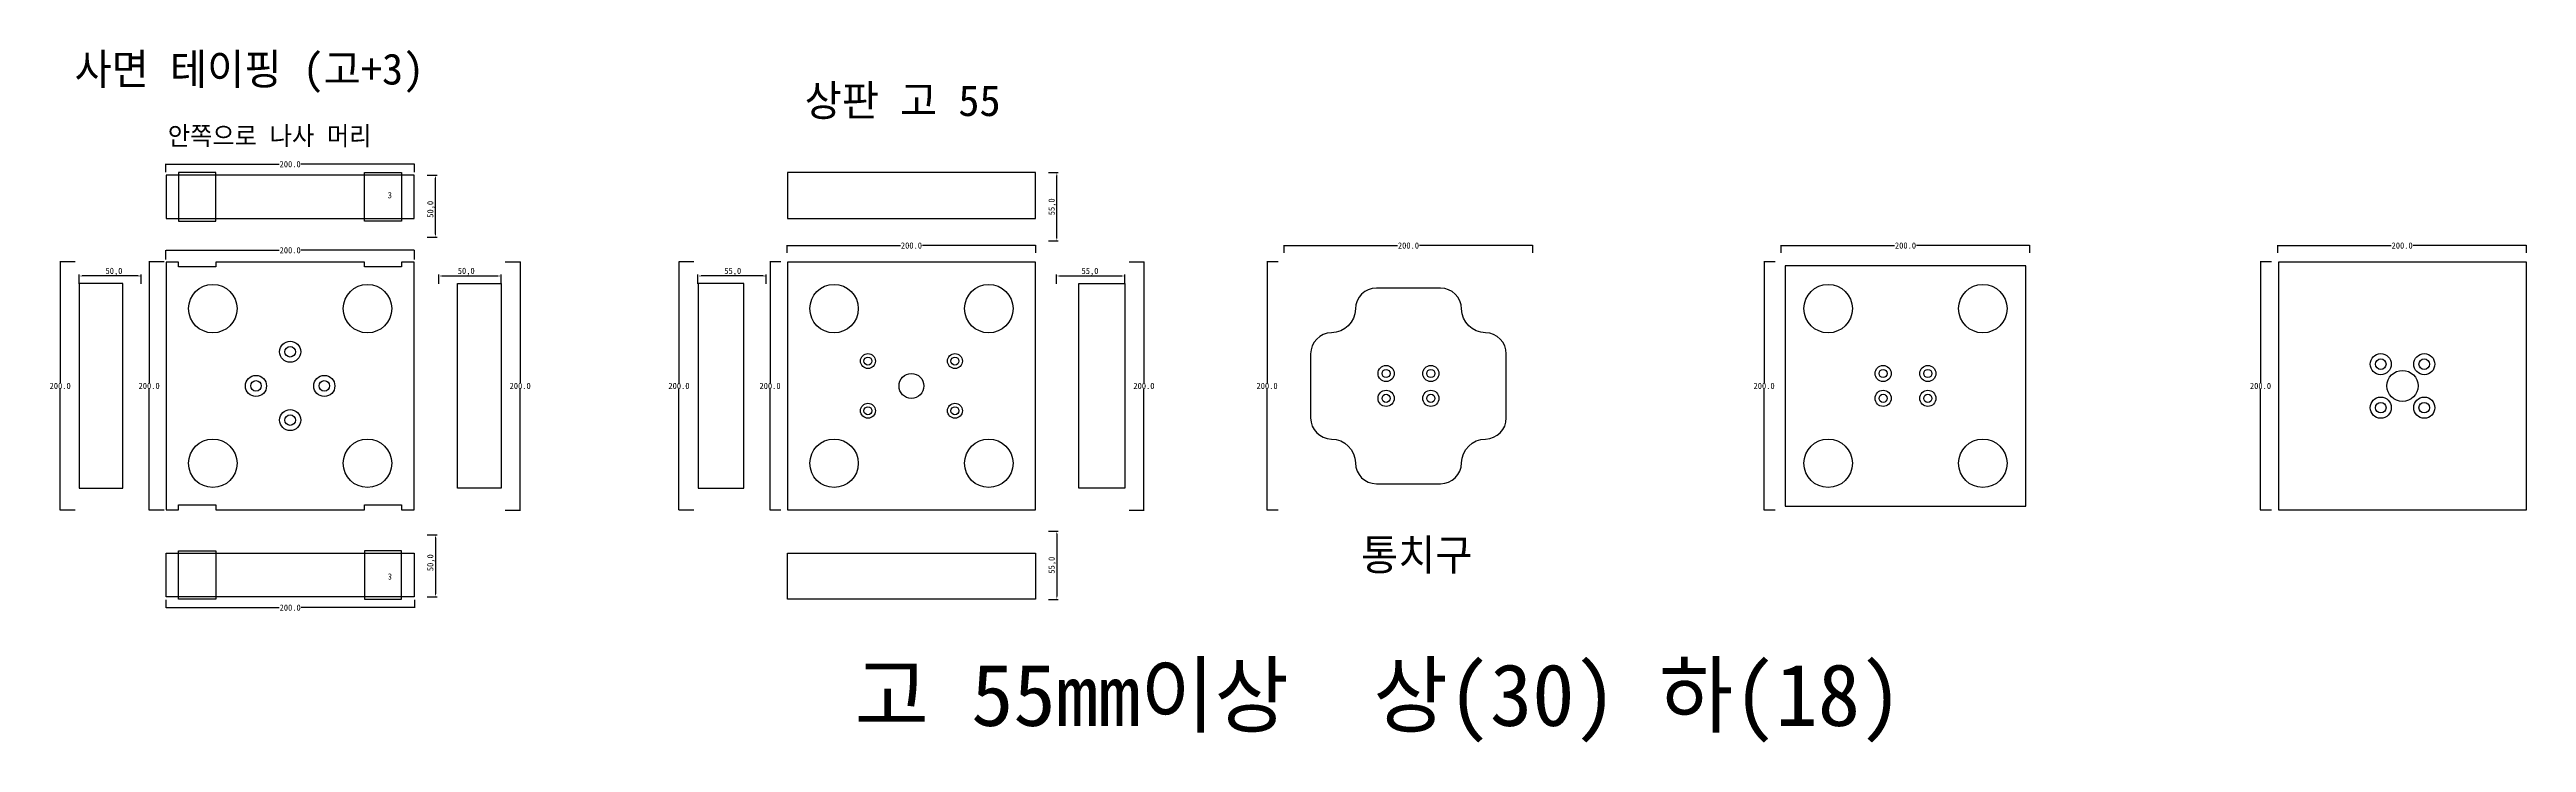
# Model space of a CAD drawing. Header units: millimetres. Extents: x 378 to 2371, y 223 to 781.
import ezdxf

# ---------------------------------------------------------------- set-up
doc = ezdxf.new("R2010")
doc.units = ezdxf.units.MM
for name, color, linetype in [('TEXT', 7, 'Continuous'), ('볼트 구멍', 7, 'Continuous'), ('치구', 7, 'Continuous'), ('치수', 7, 'Continuous')]:
    doc.layers.add(name, color=color, linetype=linetype)
doc.dimstyles.new('ISO-25', dxfattribs={"dimtxt": 2.5, "dimasz": 2.5, "dimexe": 1.25, "dimexo": 0.625, "dimtad": 1, "dimtxsty": 'Standard', "dimcen": 2.5, "dimadec": 0, "dimazin": 0, "dimtfac": 1, "dimtmove": 0, "dimatfit": 3, "dimfxl": 0, "dimarcsym": 0})
doc.dimstyles.get("Standard").update_dxf_attribs({"dimtxt": 7, "dimasz": 0.18, "dimexe": 0.18, "dimexo": 0.0625, "dimgap": 0.09, "dimtad": 0, "dimtih": 1, "dimtoh": 1, "dimdec": 1, "dimzin": 0, "dimdsep": 46, "dimtxsty": 'Standard', "dimcen": 0.09, "dimadec": 0, "dimazin": 0, "dimtfac": 1, "dimtdec": 1, "dimtofl": 0, "dimtmove": 0, "dimatfit": 3, "dimfxl": 0, "dimtolj": 1, "dimtzin": 0, "dimarcsym": 0})

# ---------------------------------------------------------------- blocks, each defined once
blk = doc.blocks.new('*D1')
at = {"layer": 'Defpoints', "color": 0}
for p in [(1171.5, 623.4), (971.5, 617.5), (1171.5, 617.5)]:
    blk.add_point(p, dxfattribs=at)
at = {"layer": '치수', "color": 0, "lineweight": -2}
for p, q in [((971.5, 617.6), (971.5, 623.6)), ((971.7, 623.4), (1062.7, 623.4)), ((1171.3, 623.4), (1080.3, 623.4)), ((1171.5, 617.6), (1171.5, 623.6))]:
    blk.add_line(p, q, dxfattribs=at)
at = {"layer": '치수', "color": 0}
for points in [[(971.7, 623.4), (971.7, 623.4), (971.5, 623.4)], [(1171.3, 623.4), (1171.3, 623.4), (1171.5, 623.4)]]:
    blk.add_solid(points, dxfattribs=at)
at = {"layer": '치수', "color": 0, "insert": (1071.5, 623.4), "char_height": 5, "attachment_point": 5}
blk.add_mtext('\\A1;200.0', dxfattribs=at)
blk = doc.blocks.new('*D2')
at = {"layer": 'Defpoints', "color": 0}
for p in [(398.4, 610.4), (386.4, 410.4), (398.4, 410.4)]:
    blk.add_point(p, dxfattribs=at)
at = {"layer": '치수', "color": 0, "lineweight": -2}
for p, q in [((398.4, 610.4), (386.2, 610.4)), ((386.4, 610.2), (386.4, 513)), ((386.4, 410.6), (386.4, 507.8)), ((398.4, 410.4), (386.2, 410.4))]:
    blk.add_line(p, q, dxfattribs=at)
at = {"layer": '치수', "color": 0}
for points in [[(386.3, 610.2), (386.4, 610.2), (386.4, 610.4)], [(386.3, 410.6), (386.4, 410.6), (386.4, 410.4)]]:
    blk.add_solid(points, dxfattribs=at)
at = {"layer": '치수', "color": 0, "insert": (386.4, 510.4), "char_height": 5, "attachment_point": 5}
blk.add_mtext('\\A1;200.0', dxfattribs=at)
blk = doc.blocks.new('*D3')
at = {"layer": 'Defpoints', "color": 0}
for p in [(896.4, 610.4), (884.4, 410.4), (896.4, 410.4)]:
    blk.add_point(p, dxfattribs=at)
at = {"layer": '치수', "color": 0, "lineweight": -2}
for p, q in [((896.4, 610.4), (884.2, 610.4)), ((884.4, 610.2), (884.4, 513)), ((884.4, 410.6), (884.4, 507.8)), ((896.4, 410.4), (884.2, 410.4))]:
    blk.add_line(p, q, dxfattribs=at)
at = {"layer": '치수', "color": 0}
for points in [[(884.3, 610.2), (884.4, 610.2), (884.4, 610.4)], [(884.3, 410.6), (884.4, 410.6), (884.4, 410.4)]]:
    blk.add_solid(points, dxfattribs=at)
at = {"layer": '치수', "color": 0, "insert": (884.4, 510.4), "char_height": 5, "attachment_point": 5}
blk.add_mtext('\\A1;200.0', dxfattribs=at)
blk = doc.blocks.new('*D4')
at = {"layer": 'Defpoints', "color": 0}
for p in [(744.5, 610.4), (744.5, 410.4), (756.6, 410.4)]:
    blk.add_point(p, dxfattribs=at)
at = {"layer": '치수', "color": 0, "lineweight": -2}
for p, q in [((744.6, 610.4), (756.8, 610.4)), ((756.6, 610.2), (756.6, 513)), ((756.6, 410.6), (756.6, 507.8)), ((744.6, 410.4), (756.8, 410.4))]:
    blk.add_line(p, q, dxfattribs=at)
at = {"layer": '치수', "color": 0}
for points in [[(756.6, 610.2), (756.6, 610.2), (756.6, 610.4)], [(756.6, 410.6), (756.6, 410.6), (756.6, 410.4)]]:
    blk.add_solid(points, dxfattribs=at)
at = {"layer": '치수', "color": 0, "insert": (756.6, 510.4), "char_height": 5, "attachment_point": 5}
blk.add_mtext('\\A1;200.0', dxfattribs=at)
blk = doc.blocks.new('*D5')
at = {"layer": 'Defpoints', "color": 0}
for p in [(470, 610.4), (458, 410.4), (470, 410.4)]:
    blk.add_point(p, dxfattribs=at)
at = {"layer": '치수', "color": 0, "lineweight": -2}
for p, q in [((470, 610.4), (457.8, 610.4)), ((458, 610.2), (458, 513)), ((458, 410.6), (458, 507.8)), ((470, 410.4), (457.8, 410.4))]:
    blk.add_line(p, q, dxfattribs=at)
at = {"layer": '치수', "color": 0}
for points in [[(457.9, 610.2), (458, 610.2), (458, 610.4)], [(457.9, 410.6), (458, 410.6), (458, 410.4)]]:
    blk.add_solid(points, dxfattribs=at)
at = {"layer": '치수', "color": 0, "insert": (458, 510.4), "char_height": 5, "attachment_point": 5}
blk.add_mtext('\\A1;200.0', dxfattribs=at)
blk = doc.blocks.new('*D6')
at = {"layer": 'Defpoints', "color": 0}
for p in [(966.6, 610.4), (957.7, 410.4), (966.6, 410.4)]:
    blk.add_point(p, dxfattribs=at)
at = {"layer": '치수', "color": 0, "lineweight": -2}
for p, q in [((966.5, 610.4), (957.5, 610.4)), ((957.7, 610.2), (957.7, 513)), ((957.7, 410.6), (957.7, 507.8)), ((966.5, 410.4), (957.5, 410.4))]:
    blk.add_line(p, q, dxfattribs=at)
at = {"layer": '치수', "color": 0}
for points in [[(957.7, 610.2), (957.7, 610.2), (957.7, 610.4)], [(957.7, 410.6), (957.7, 410.6), (957.7, 410.4)]]:
    blk.add_solid(points, dxfattribs=at)
at = {"layer": '치수', "color": 0, "insert": (957.7, 510.4), "char_height": 5, "attachment_point": 5}
blk.add_mtext('\\A1;200.0', dxfattribs=at)
blk = doc.blocks.new('*D7')
at = {"layer": 'Defpoints', "color": 0}
for p in [(471.5, 338.3), (671.5, 338.3), (671.5, 331.9)]:
    blk.add_point(p, dxfattribs=at)
at = {"layer": '치수', "color": 0, "lineweight": -2}
for p, q in [((471.5, 338.3), (471.5, 331.7)), ((471.7, 331.9), (562.7, 331.9)), ((671.3, 331.9), (580.3, 331.9)), ((671.5, 338.3), (671.5, 331.7))]:
    blk.add_line(p, q, dxfattribs=at)
at = {"layer": '치수', "color": 0}
for points in [[(471.7, 332), (471.7, 331.9), (471.5, 331.9)], [(671.3, 332), (671.3, 331.9), (671.5, 331.9)]]:
    blk.add_solid(points, dxfattribs=at)
at = {"layer": '치수', "color": 0, "insert": (571.5, 331.9), "char_height": 5, "attachment_point": 5}
blk.add_mtext('\\A1;200.0', dxfattribs=at)
blk = doc.blocks.new('*D8')
at = {"layer": 'Defpoints', "color": 0}
for p in [(681.2, 390.6), (681.2, 340.6), (688.5, 340.6)]:
    blk.add_point(p, dxfattribs=at)
at = {"layer": '치수', "color": 0, "lineweight": -2}
for p, q in [((681.8, 390.6), (689.7, 390.6)), ((688.5, 388.1), (688.5, 343.1)), ((681.8, 340.6), (689.7, 340.6))]:
    blk.add_line(p, q, dxfattribs=at)
at = {"layer": '치수', "color": 0}
for points in [[(688.1, 388.1), (688.9, 388.1), (688.5, 390.6)], [(688.1, 343.1), (688.9, 343.1), (688.5, 340.6)]]:
    blk.add_solid(points, dxfattribs=at)
at = {"layer": '치수', "color": 0, "insert": (684.9, 368.1), "char_height": 5, "attachment_point": 5, "rotation": 90}
blk.add_mtext('50,0', dxfattribs=at)
blk = doc.blocks.new('*D9')
at = {"layer": 'Defpoints', "color": 0}
for p in [(471.5, 682.5), (671.5, 688.9), (671.5, 682.5)]:
    blk.add_point(p, dxfattribs=at)
at = {"layer": '치수', "color": 0, "lineweight": -2}
for p, q in [((471.5, 682.5), (471.5, 689.1)), ((471.7, 688.9), (562.7, 688.9)), ((671.3, 688.9), (580.3, 688.9)), ((671.5, 682.5), (671.5, 689.1))]:
    blk.add_line(p, q, dxfattribs=at)
at = {"layer": '치수', "color": 0}
for points in [[(471.7, 688.9), (471.7, 688.8), (471.5, 688.9)], [(671.3, 688.9), (671.3, 688.8), (671.5, 688.9)]]:
    blk.add_solid(points, dxfattribs=at)
at = {"layer": '치수', "color": 0, "insert": (571.5, 688.9), "char_height": 5, "attachment_point": 5}
blk.add_mtext('\\A1;200.0', dxfattribs=at)
blk = doc.blocks.new('*D10')
at = {"layer": 'Defpoints', "color": 0}
for p in [(671.5, 619.6), (471.5, 612.2), (671.5, 612.2)]:
    blk.add_point(p, dxfattribs=at)
at = {"layer": '치수', "color": 0, "lineweight": -2}
for p, q in [((471.5, 612.3), (471.5, 619.8)), ((471.7, 619.6), (562.7, 619.6)), ((671.3, 619.6), (580.3, 619.6)), ((671.5, 612.3), (671.5, 619.8))]:
    blk.add_line(p, q, dxfattribs=at)
at = {"layer": '치수', "color": 0}
for points in [[(471.7, 619.7), (471.7, 619.6), (471.5, 619.6)], [(671.3, 619.7), (671.3, 619.6), (671.5, 619.6)]]:
    blk.add_solid(points, dxfattribs=at)
at = {"layer": '치수', "color": 0, "insert": (571.5, 619.6), "char_height": 5, "attachment_point": 5}
blk.add_mtext('\\A1;200.0', dxfattribs=at)
blk = doc.blocks.new('*D11')
at = {"layer": 'Defpoints', "color": 0}
for p in [(401.7, 598.9), (401.7, 592.1), (451.7, 592.1)]:
    blk.add_point(p, dxfattribs=at)
at = {"layer": '치수', "color": 0, "lineweight": -2}
for p, q in [((401.7, 592.7), (401.7, 600.1)), ((449.2, 598.9), (404.2, 598.9)), ((451.7, 592.7), (451.7, 600.1))]:
    blk.add_line(p, q, dxfattribs=at)
at = {"layer": '치수', "color": 0}
for points in [[(404.2, 599.3), (404.2, 598.5), (401.7, 598.9)], [(449.2, 599.3), (449.2, 598.5), (451.7, 598.9)]]:
    blk.add_solid(points, dxfattribs=at)
at = {"layer": '치수', "color": 0, "insert": (429.7, 602.4), "char_height": 5, "attachment_point": 5}
blk.add_mtext('50,0', dxfattribs=at)
blk = doc.blocks.new('*D12')
at = {"layer": 'Defpoints', "color": 0}
for p in [(741.2, 598.9), (691.2, 592.1), (741.2, 592.1)]:
    blk.add_point(p, dxfattribs=at)
at = {"layer": '치수', "color": 0, "lineweight": -2}
for p, q in [((691.2, 592.7), (691.2, 600.1)), ((693.7, 598.9), (738.7, 598.9)), ((741.2, 592.7), (741.2, 600.1))]:
    blk.add_line(p, q, dxfattribs=at)
at = {"layer": '치수', "color": 0}
for points in [[(693.7, 599.3), (693.7, 598.5), (691.2, 598.9)], [(738.7, 599.3), (738.7, 598.5), (741.2, 598.9)]]:
    blk.add_solid(points, dxfattribs=at)
at = {"layer": '치수', "color": 0, "insert": (713.2, 602.4), "char_height": 5, "attachment_point": 5}
blk.add_mtext('50,0', dxfattribs=at)
blk = doc.blocks.new('*D13')
at = {"layer": 'Defpoints', "color": 0}
for p in [(681.2, 680.1), (688.5, 680.1), (681.2, 630.1)]:
    blk.add_point(p, dxfattribs=at)
at = {"layer": '치수', "color": 0, "lineweight": -2}
for p, q in [((681.8, 680.1), (689.7, 680.1)), ((688.5, 632.6), (688.5, 677.6)), ((681.8, 630.1), (689.7, 630.1))]:
    blk.add_line(p, q, dxfattribs=at)
at = {"layer": '치수', "color": 0}
for points in [[(688.1, 677.6), (688.9, 677.6), (688.5, 680.1)], [(688.1, 632.6), (688.9, 632.6), (688.5, 630.1)]]:
    blk.add_solid(points, dxfattribs=at)
at = {"layer": '치수', "color": 0, "insert": (684.9, 652.6), "char_height": 5, "attachment_point": 5, "rotation": 90}
blk.add_mtext('50,0', dxfattribs=at)
blk = doc.blocks.new('*D14')
at = {"layer": 'Defpoints', "color": 0}
for p in [(899.7, 598.9), (899.7, 592.1), (954.7, 592.1)]:
    blk.add_point(p, dxfattribs=at)
at = {"layer": '치수', "color": 0, "lineweight": -2}
for p, q in [((899.7, 592.7), (899.7, 600.1)), ((952.2, 598.9), (902.2, 598.9)), ((954.7, 592.7), (954.7, 600.1))]:
    blk.add_line(p, q, dxfattribs=at)
at = {"layer": '치수', "color": 0}
for points in [[(902.2, 599.3), (902.2, 598.5), (899.7, 598.9)], [(952.2, 599.3), (952.2, 598.5), (954.7, 598.9)]]:
    blk.add_solid(points, dxfattribs=at)
at = {"layer": '치수', "color": 0, "insert": (927.7, 602.4), "char_height": 5, "attachment_point": 5}
blk.add_mtext('55,0', dxfattribs=at)
blk = doc.blocks.new('*D15')
at = {"layer": 'Defpoints', "color": 0}
for p in [(1971.5, 623.4), (1771.5, 617.5), (1971.5, 617.5)]:
    blk.add_point(p, dxfattribs=at)
at = {"layer": '치수', "color": 0, "lineweight": -2}
for p, q in [((1771.5, 617.6), (1771.5, 623.6)), ((1771.7, 623.4), (1862.7, 623.4)), ((1971.3, 623.4), (1880.3, 623.4)), ((1971.5, 617.6), (1971.5, 623.6))]:
    blk.add_line(p, q, dxfattribs=at)
at = {"layer": '치수', "color": 0}
for points in [[(1771.7, 623.4), (1771.7, 623.4), (1771.5, 623.4)], [(1971.3, 623.4), (1971.3, 623.4), (1971.5, 623.4)]]:
    blk.add_solid(points, dxfattribs=at)
at = {"layer": '치수', "color": 0, "insert": (1871.5, 623.4), "char_height": 5, "attachment_point": 5}
blk.add_mtext('\\A1;200.0', dxfattribs=at)
blk = doc.blocks.new('*D16')
at = {"layer": 'Defpoints', "color": 0}
for p in [(1246.5, 610.4), (1246.5, 410.4), (1258.6, 410.4)]:
    blk.add_point(p, dxfattribs=at)
at = {"layer": '치수', "color": 0, "lineweight": -2}
for p, q in [((1246.6, 610.4), (1258.8, 610.4)), ((1258.6, 610.2), (1258.6, 513)), ((1258.6, 410.6), (1258.6, 507.8)), ((1246.6, 410.4), (1258.8, 410.4))]:
    blk.add_line(p, q, dxfattribs=at)
at = {"layer": '치수', "color": 0}
for points in [[(1258.6, 610.2), (1258.6, 610.2), (1258.6, 610.4)], [(1258.6, 410.6), (1258.6, 410.6), (1258.6, 410.4)]]:
    blk.add_solid(points, dxfattribs=at)
at = {"layer": '치수', "color": 0, "insert": (1258.6, 510.4), "char_height": 5, "attachment_point": 5}
blk.add_mtext('\\A1;200.0', dxfattribs=at)
blk = doc.blocks.new('*D17')
at = {"layer": 'Defpoints', "color": 0}
for p in [(1766.6, 610.4), (1757.7, 410.4), (1766.6, 410.4)]:
    blk.add_point(p, dxfattribs=at)
at = {"layer": '치수', "color": 0, "lineweight": -2}
for p, q in [((1766.5, 610.4), (1757.5, 610.4)), ((1757.7, 610.2), (1757.7, 513)), ((1757.7, 410.6), (1757.7, 507.8)), ((1766.5, 410.4), (1757.5, 410.4))]:
    blk.add_line(p, q, dxfattribs=at)
at = {"layer": '치수', "color": 0}
for points in [[(1757.7, 610.2), (1757.7, 610.2), (1757.7, 610.4)], [(1757.7, 410.6), (1757.7, 410.6), (1757.7, 410.4)]]:
    blk.add_solid(points, dxfattribs=at)
at = {"layer": '치수', "color": 0, "insert": (1757.7, 510.4), "char_height": 5, "attachment_point": 5}
blk.add_mtext('\\A1;200.0', dxfattribs=at)
blk = doc.blocks.new('*D18')
at = {"layer": 'Defpoints', "color": 0}
for p in [(1366.6, 610.4), (1357.7, 410.4), (1366.6, 410.4)]:
    blk.add_point(p, dxfattribs=at)
at = {"layer": '치수', "color": 0, "lineweight": -2}
for p, q in [((1366.5, 610.4), (1357.5, 610.4)), ((1357.7, 610.2), (1357.7, 513)), ((1357.7, 410.6), (1357.7, 507.8)), ((1366.5, 410.4), (1357.5, 410.4))]:
    blk.add_line(p, q, dxfattribs=at)
at = {"layer": '치수', "color": 0}
for points in [[(1357.7, 610.2), (1357.7, 610.2), (1357.7, 610.4)], [(1357.7, 410.6), (1357.7, 410.6), (1357.7, 410.4)]]:
    blk.add_solid(points, dxfattribs=at)
at = {"layer": '치수', "color": 0, "insert": (1357.7, 510.4), "char_height": 5, "attachment_point": 5}
blk.add_mtext('\\A1;200.0', dxfattribs=at)
blk = doc.blocks.new('*D19')
at = {"layer": 'Defpoints', "color": 0}
for p in [(1181.2, 393.6), (1181.2, 338.6), (1188.5, 338.6)]:
    blk.add_point(p, dxfattribs=at)
at = {"layer": '치수', "color": 0, "lineweight": -2}
for p, q in [((1181.8, 393.6), (1189.7, 393.6)), ((1188.5, 391.1), (1188.5, 341.1)), ((1181.8, 338.6), (1189.7, 338.6))]:
    blk.add_line(p, q, dxfattribs=at)
at = {"layer": '치수', "color": 0}
for points in [[(1188.1, 391.1), (1188.9, 391.1), (1188.5, 393.6)], [(1188.1, 341.1), (1188.9, 341.1), (1188.5, 338.6)]]:
    blk.add_solid(points, dxfattribs=at)
at = {"layer": '치수', "color": 0, "insert": (1184.9, 366.1), "char_height": 5, "attachment_point": 5, "rotation": 90}
blk.add_mtext('55,0', dxfattribs=at)
blk = doc.blocks.new('*D20')
at = {"layer": 'Defpoints', "color": 0}
for p in [(1571.5, 623.4), (1371.5, 617.5), (1571.5, 617.5)]:
    blk.add_point(p, dxfattribs=at)
at = {"layer": '치수', "color": 0, "lineweight": -2}
for p, q in [((1371.5, 617.6), (1371.5, 623.6)), ((1371.7, 623.4), (1462.7, 623.4)), ((1571.3, 623.4), (1480.3, 623.4)), ((1571.5, 617.6), (1571.5, 623.6))]:
    blk.add_line(p, q, dxfattribs=at)
at = {"layer": '치수', "color": 0}
for points in [[(1371.7, 623.4), (1371.7, 623.4), (1371.5, 623.4)], [(1571.3, 623.4), (1571.3, 623.4), (1571.5, 623.4)]]:
    blk.add_solid(points, dxfattribs=at)
at = {"layer": '치수', "color": 0, "insert": (1471.5, 623.4), "char_height": 5, "attachment_point": 5}
blk.add_mtext('\\A1;200.0', dxfattribs=at)
blk = doc.blocks.new('*D21')
at = {"layer": 'Defpoints', "color": 0}
for p in [(1243.2, 598.9), (1188.2, 592.1), (1243.2, 592.1)]:
    blk.add_point(p, dxfattribs=at)
at = {"layer": '치수', "color": 0, "lineweight": -2}
for p, q in [((1188.2, 592.7), (1188.2, 600.1)), ((1190.7, 598.9), (1240.7, 598.9)), ((1243.2, 592.7), (1243.2, 600.1))]:
    blk.add_line(p, q, dxfattribs=at)
at = {"layer": '치수', "color": 0}
for points in [[(1190.7, 599.3), (1190.7, 598.5), (1188.2, 598.9)], [(1240.7, 599.3), (1240.7, 598.5), (1243.2, 598.9)]]:
    blk.add_solid(points, dxfattribs=at)
at = {"layer": '치수', "color": 0, "insert": (1215.2, 602.4), "char_height": 5, "attachment_point": 5}
blk.add_mtext('55,0', dxfattribs=at)
blk = doc.blocks.new('*D22')
at = {"layer": 'Defpoints', "color": 0}
for p in [(1181.2, 682.1), (1188.5, 682.1), (1181.2, 627.1)]:
    blk.add_point(p, dxfattribs=at)
at = {"layer": '치수', "color": 0, "lineweight": -2}
for p, q in [((1181.8, 682.1), (1189.7, 682.1)), ((1188.5, 629.6), (1188.5, 679.6)), ((1181.8, 627.1), (1189.7, 627.1))]:
    blk.add_line(p, q, dxfattribs=at)
at = {"layer": '치수', "color": 0}
for points in [[(1188.1, 679.6), (1188.9, 679.6), (1188.5, 682.1)], [(1188.1, 629.6), (1188.9, 629.6), (1188.5, 627.1)]]:
    blk.add_solid(points, dxfattribs=at)
at = {"layer": '치수', "color": 0, "insert": (1184.9, 654.6), "char_height": 5, "attachment_point": 5, "rotation": 90}
blk.add_mtext('55,0', dxfattribs=at)
blk = doc.blocks.new('*D23')
at = {"layer": 'Defpoints', "color": 0}
for p in [(2166.1, 610.4), (2157.2, 410.4), (2166.1, 410.4)]:
    blk.add_point(p, dxfattribs=at)
at = {"layer": '치수', "color": 0, "lineweight": -2}
for p, q in [((2166, 610.4), (2157, 610.4)), ((2157.2, 610.2), (2157.2, 513)), ((2157.2, 410.6), (2157.2, 507.8)), ((2166, 410.4), (2157, 410.4))]:
    blk.add_line(p, q, dxfattribs=at)
at = {"layer": '치수', "color": 0}
for points in [[(2157.2, 610.2), (2157.2, 610.2), (2157.2, 610.4)], [(2157.2, 410.6), (2157.2, 410.6), (2157.2, 410.4)]]:
    blk.add_solid(points, dxfattribs=at)
at = {"layer": '치수', "color": 0, "insert": (2157.2, 510.4), "char_height": 5, "attachment_point": 5}
blk.add_mtext('\\A1;200.0', dxfattribs=at)
blk = doc.blocks.new('*D24')
at = {"layer": 'Defpoints', "color": 0}
for p in [(2371.2, 623.4), (2171.2, 617.5), (2371.2, 617.5)]:
    blk.add_point(p, dxfattribs=at)
at = {"layer": '치수', "color": 0, "lineweight": -2}
for p, q in [((2171.2, 617.6), (2171.2, 623.6)), ((2171.4, 623.4), (2262.4, 623.4)), ((2371.1, 623.4), (2280.1, 623.4)), ((2371.2, 617.6), (2371.2, 623.6))]:
    blk.add_line(p, q, dxfattribs=at)
at = {"layer": '치수', "color": 0}
for points in [[(2171.4, 623.4), (2171.4, 623.4), (2171.2, 623.4)], [(2371.1, 623.4), (2371.1, 623.4), (2371.2, 623.4)]]:
    blk.add_solid(points, dxfattribs=at)
at = {"layer": '치수', "color": 0, "insert": (2271.2, 623.4), "char_height": 5, "attachment_point": 5}
blk.add_mtext('\\A1;200.0', dxfattribs=at)

msp = doc.modelspace()

# ---------------------------------------------------------------- linework, layer by layer
at = {"layer": '볼트 구멍', "color": 2}
for centre in [(571.49, 537.9), (543.99, 510.4), (598.99, 510.4), (571.49, 482.9)]:
    msp.add_circle(centre, 8.5, dxfattribs=at)
at = {"layer": '볼트 구멍', "color": 3}
for centre, radius in [((571.49, 537.9), 4.25), ((1036.49, 530.4), 3.25), ((1071.49, 510.4), 10), ((1106.49, 530.4), 3.25), ((1453.49, 520.4), 3.25), ((1489.49, 520.4), 3.25), ((1853.49, 520.4), 3.25), ((1889.49, 520.4), 3.25), ((2253.99, 527.9), 4.25), ((2271.49, 510.4), 12.5), ((2288.99, 527.9), 4.25), ((543.99, 510.4), 4.25), ((598.99, 510.4), 4.25), ((1453.49, 500.4), 3.25), ((1489.49, 500.4), 3.25), ((1853.49, 500.4), 3.25), ((1889.49, 500.4), 3.25), ((571.49, 482.9), 4.25), ((1036.49, 490.4), 3.25), ((1106.49, 490.4), 3.25), ((2253.99, 492.9), 4.25), ((2288.99, 492.9), 4.25)]:
    msp.add_circle(centre, radius, dxfattribs=at)
at = {"layer": '볼트 구멍', "color": 6}
for centre, radius in [((1036.49, 530.4), 6), ((1106.49, 530.4), 6), ((1453.49, 520.4), 6.5), ((1489.49, 520.4), 6.5), ((1853.49, 520.4), 6.5), ((1889.49, 520.4), 6.5), ((2253.99, 527.9), 8.5), ((2288.99, 527.9), 8.5), ((1453.49, 500.4), 6.5), ((1489.49, 500.4), 6.5), ((1853.49, 500.4), 6.5), ((1889.49, 500.4), 6.5), ((2253.99, 492.9), 8.5), ((2288.99, 492.9), 8.5), ((1036.49, 490.4), 6), ((1106.49, 490.4), 6)]:
    msp.add_circle(centre, radius, dxfattribs=at)
at = {"layer": '치구'}
for points in [[(471.74, 645.15), (671.24, 645.15), (671.24, 680.15), (471.74, 680.15)], [(971.74, 645.15), (1171.24, 645.15), (1171.24, 682.15), (971.74, 682.15)], [(471.74, 410.65), (481.74, 410.65), (481.74, 414.65), (511.74, 414.65), (511.74, 410.65), (631.24, 410.65), (631.24, 414.65), (661.24, 414.65), (661.24, 410.65), (671.24, 410.65), (671.24, 610.15), (661.24, 610.15), (661.24, 606.15), (631.24, 606.15), (631.24, 610.15), (511.74, 610.15), (511.74, 606.15), (481.74, 606.15), (481.74, 610.15), (471.74, 610.15)], [(971.74, 610.15), (971.74, 410.65), (1171.24, 410.65), (1171.24, 610.15)], [(1774.74, 607.15), (1774.74, 413.65), (1968.24, 413.65), (1968.24, 607.15)], [(2171.74, 610.15), (2171.74, 410.65), (2371.24, 410.65), (2371.24, 610.15)], [(436.74, 592.75), (401.74, 592.75), (401.74, 428.05), (436.74, 428.05)], [(706.24, 592.75), (741.24, 592.75), (741.24, 428.05), (706.24, 428.05)], [(936.74, 592.75), (899.74, 592.75), (899.74, 428.05), (936.74, 428.05)], [(1206.24, 592.75), (1243.24, 592.75), (1243.24, 428.05), (1206.24, 428.05)], [(471.74, 375.65), (671.24, 375.65), (671.24, 340.65), (471.74, 340.65)], [(971.74, 375.65), (1171.24, 375.65), (1171.24, 338.65), (971.74, 338.65)]]:
    msp.add_lwpolyline(points, close=True, dxfattribs=at)
at = {"layer": '치구', "color": 1}
for points in [[(481.74, 643.15), (511.74, 643.15), (511.74, 682.15), (481.74, 682.15)], [(661.24, 643.15), (631.24, 643.15), (631.24, 682.15), (661.24, 682.15)], [(481.74, 377.65), (511.74, 377.65), (511.74, 338.65), (481.74, 338.65)], [(661.24, 377.65), (631.24, 377.65), (631.24, 338.65), (661.24, 338.65)]]:
    msp.add_lwpolyline(points, close=True, dxfattribs=at)
at = {"layer": '치구'}
msp.add_lwpolyline([(1392.74, 536.15), (1392.74, 484.65, 0.4102069), (1409.51, 467.65, -0.4062114), (1428.74, 448.42, 0.4102069), (1445.74, 431.65), (1497.24, 431.65, 0.4102069), (1514.24, 448.42, -0.4062114), (1533.47, 467.65, 0.4102069), (1550.24, 484.65), (1550.24, 536.15, 0.4102069), (1533.47, 553.15, -0.4062114), (1514.24, 572.38, 0.4102069), (1497.24, 589.15), (1445.74, 589.15, 0.4102069), (1428.74, 572.38, -0.4062114), (1409.51, 553.15, 0.4102069)], format="xyb", close=True, dxfattribs=at)
for centre in [(509.24, 572.65), (633.74, 572.65), (1009.24, 572.65), (1133.74, 572.65), (1809.24, 572.65), (1933.74, 572.65), (509.24, 448.15), (633.74, 448.15), (1009.24, 448.15), (1133.74, 448.15), (1809.24, 448.15), (1933.74, 448.15)]:
    msp.add_circle(centre, 19.5, dxfattribs=at)

# ---------------------------------------------------------------- texts
at = {"layer": 'TEXT', "linetype": 'Continuous'}
for s, p in [('사면 테이핑 (고+3)', (397.99, 753.02)), ('상판 고 55', (985.53, 727.68)), ('통치구', (1433.33, 362.02))]:
    msp.add_text(s, height=25, dxfattribs=at).set_placement(p)
at = {"layer": 'TEXT', "color": 1}
for s, height, p in [('안쪽으로 나사 머리', 15, (473.04, 704.21)), ('3', 5, (650.05, 661.45))]:
    msp.add_text(s, height=height, dxfattribs=at).set_placement(p)
at = {"layer": 'TEXT', "color": 1, "text_generation_flag": 2}
msp.add_text('3', height=5, rotation=180, dxfattribs=at).set_placement((650.05, 359.35))
at = {"layer": 'TEXT'}
msp.add_text('고 55mm이상  상(30) 하(18)', height=50, dxfattribs=at).set_placement((1025.77, 236.7))

# ---------------------------------------------------------------- dimensions: what is measured, and where the dimension line sits
at = {"layer": '치수', "color": 4}
for base, p1, p2, dimstyle, override, picture, middle in [((671.49, 688.87), (471.49, 682.47), (671.49, 682.47), 'Standard', {"dimtxt": 5}, '*D9', (571.49, 688.87)), ((741.24, 598.88), (691.24, 592.1), (741.24, 592.1), 'ISO-25', {"dimtxt": 5, "dimdec": 1, "dimzin": 0, "dimtdec": 1}, '*D12', (713.24, 598.88)), ((1243.24, 598.88), (1188.24, 592.1), (1243.24, 592.1), 'ISO-25', {"dimtxt": 5, "dimdec": 1, "dimzin": 0, "dimtdec": 1}, '*D21', (1215.24, 598.88)), ((671.49, 331.93), (471.49, 338.33), (671.49, 338.33), 'Standard', {"dimtxt": 5}, '*D7', (571.49, 331.93))]:
    dim = msp.add_linear_dim(base=base, p1=p1, p2=p2, dimstyle=dimstyle, override=override, dxfattribs=at)
    dim.commit()
    dim.dimension.update_dxf_attribs({"geometry": picture, "text_midpoint": middle, "dimtype": 160})
for base, p1, p2, angle, picture, middle in [((688.49, 680.15), (681.17, 630.15), (681.17, 680.15), 90, '*D13', (688.49, 652.65)), ((1188.49, 682.15), (1181.17, 627.15), (1181.17, 682.15), 90, '*D22', (1188.49, 654.65)), ((401.74, 598.88), (451.74, 592.1), (401.74, 592.1), 180, '*D11', (429.74, 598.88)), ((899.74, 598.88), (954.74, 592.1), (899.74, 592.1), 180, '*D14', (927.74, 598.88)), ((688.49, 340.65), (681.17, 390.65), (681.17, 340.65), 270, '*D8', (688.49, 368.15)), ((1188.49, 338.65), (1181.17, 393.65), (1181.17, 338.65), 270, '*D19', (1188.49, 366.15))]:
    dim = msp.add_linear_dim(base=base, p1=p1, p2=p2, angle=angle, dimstyle='ISO-25', override={"dimtxt": 5, "dimdec": 1, "dimzin": 0, "dimtdec": 1}, dxfattribs=at)
    dim.commit()
    dim.dimension.update_dxf_attribs({"geometry": picture, "text_midpoint": middle, "dimtype": 160})
for base, p1, p2, picture, middle in [((671.49, 619.62), (471.49, 612.22), (671.49, 612.22), '*D10', (571.49, 619.62)), ((1171.49, 623.39), (971.49, 617.51), (1171.49, 617.51), '*D1', (1071.49, 623.39)), ((1571.49, 623.39), (1371.49, 617.51), (1571.49, 617.51), '*D20', (1471.49, 623.39)), ((1971.49, 623.39), (1771.49, 617.51), (1971.49, 617.51), '*D15', (1871.49, 623.39)), ((2371.24, 623.39), (2171.24, 617.51), (2371.24, 617.51), '*D24', (2271.24, 623.39))]:
    dim = msp.add_linear_dim(base=base, p1=p1, p2=p2, dimstyle='Standard', override={"dimtxt": 5}, dxfattribs=at)
    dim.commit()
    dim.dimension.update_dxf_attribs({"geometry": picture, "text_midpoint": middle})
for base, p1, p2, picture, middle in [((386.37, 410.4), (398.44, 610.4), (398.44, 410.4), '*D2', (386.37, 510.4)), ((457.96, 410.4), (470.03, 610.4), (470.03, 410.4), '*D5', (457.96, 510.4)), ((756.61, 410.4), (744.54, 610.4), (744.54, 410.4), '*D4', (756.61, 510.4)), ((884.37, 410.4), (896.44, 610.4), (896.44, 410.4), '*D3', (884.37, 510.4)), ((957.69, 410.4), (966.6, 610.4), (966.6, 410.4), '*D6', (957.69, 510.4)), ((1258.61, 410.4), (1246.54, 610.4), (1246.54, 410.4), '*D16', (1258.61, 510.4)), ((1357.69, 410.4), (1366.6, 610.4), (1366.6, 410.4), '*D18', (1357.69, 510.4)), ((1757.69, 410.4), (1766.6, 610.4), (1766.6, 410.4), '*D17', (1757.69, 510.4)), ((2157.19, 410.4), (2166.1, 610.4), (2166.1, 410.4), '*D23', (2157.19, 510.4))]:
    dim = msp.add_linear_dim(base=base, p1=p1, p2=p2, angle=90, dimstyle='Standard', override={"dimtxt": 5}, dxfattribs=at)
    dim.commit()
    dim.dimension.update_dxf_attribs({"geometry": picture, "text_midpoint": middle})

doc.saveas('drawing.dxf')
